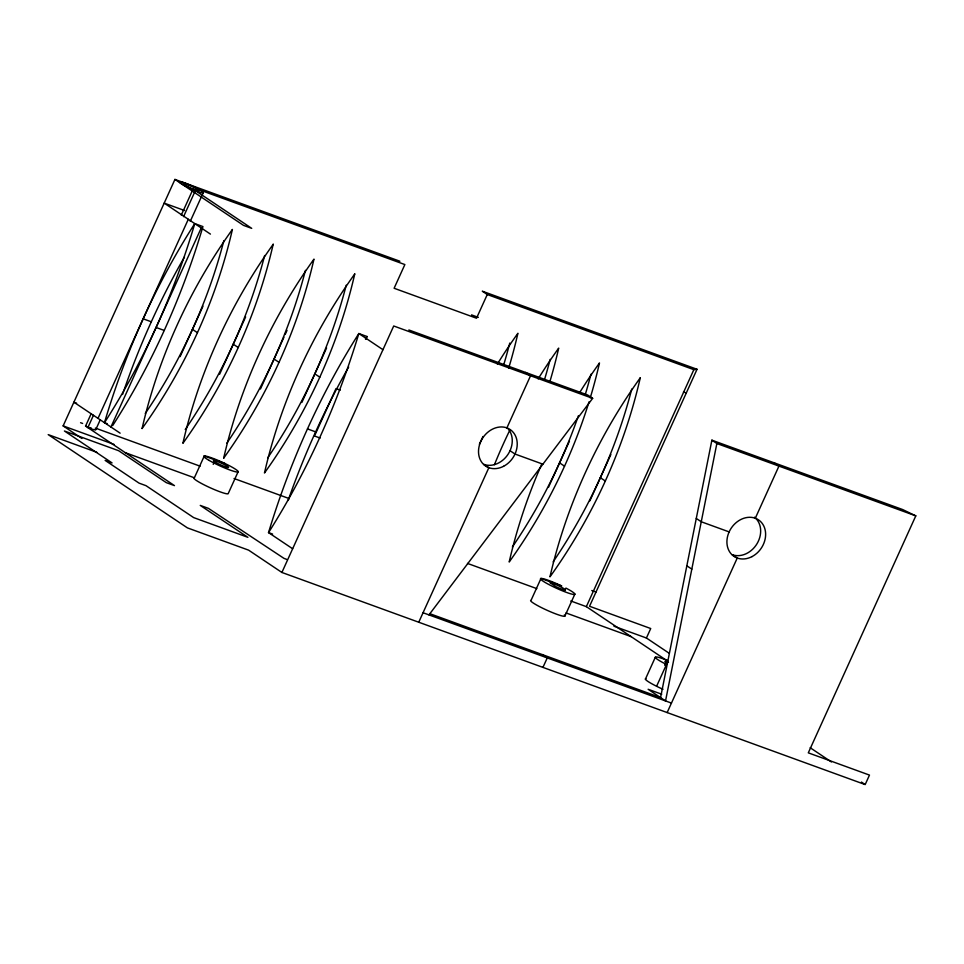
<?xml version="1.0" encoding="UTF-8"?>
<svg xmlns="http://www.w3.org/2000/svg" width="964" height="964" viewBox="0 0 964 964"><rect width="100%" height="100%" fill="white"/><g stroke="black" fill="none" stroke-linecap="round" stroke-linejoin="round"><path stroke-width="1.45" d="M96.87 452.321L48.2 434.619L187.414 527.886L248.592 550.143L281.898 572.459L865.178 784.576L869.48 775.092L808.302 752.848L915.8 515.861L902.666 509.558L711.878 440.174L660.569 697.599L429.619 613.61M711.878 440.174L716.855 443.512L665.534 700.924L648.133 689.272L661.738 694.213M81.892 438.451L63.142 425.895L174.942 179.425L399.891 261.232M286.826 559.457A13.098 1.482 24.4 0 0 283.97 558.361L208.417 508.365L200.259 505.401L247.917 537.334L193.668 517.608L146.01 485.675L139.081 483.145L105.136 460.406L112.065 462.925L64.407 430.992L118.656 450.718L166.314 482.651L174.472 485.615L85.579 426.064L91.17 413.737M181.28 215.105L192.463 190.45M93.46 415.267L87.869 427.594L90.074 428.45A13.098 1.482 24.4 0 0 95.316 428.944M183.57 216.635L195.367 190.607M98.015 418.352L188.305 219.274M95.797 429.583L100.148 419.991M190.245 221.358L203.296 192.595M110.932 427.004L201.235 227.938M180.099 356.632L202.982 306.178M219.647 374.189L245.627 316.927M238.168 471.637L228.287 493.435A18.858 2.133 24.4 0 1 209.248 487.326A18.858 2.133 24.4 0 1 194.379 477.795L204.272 455.996L225.034 463.551M213.225 464.359L214.454 461.636M260.437 389.022L283.934 337.207M285.175 334.484L287.031 330.387M301.84 402.494L326.579 347.956M281.898 572.459L393.71 325.989L592.655 398.349L428.968 614.899M668.92 653.086L646.422 638.011L650.724 628.528L589.546 606.272L697.044 369.284L482.289 291.188L487.266 294.526L476.517 318.228L394.119 288.26L404.868 264.558L196.258 188.703M418.75 622.226L488.844 467.709L483.868 464.383A22.003 18.063 -56.2 0 0 508.329 453.863A22.003 18.063 -56.2 0 0 506.956 427.618M506.895 427.896L530.549 375.755L525.585 372.429M548.432 487.398L569.459 441.042M589.835 500.87L610.863 454.514M564.699 590.812L565.928 588.088A18.858 2.133 24.4 0 1 569.049 593.294A18.858 2.133 24.4 0 1 541.672 580.159A18.858 2.133 24.4 0 1 557.288 583.943L561.747 585.992L540.985 578.448L531.092 600.247A18.858 2.133 24.4 0 0 548.215 610.79A18.858 2.133 24.4 0 0 564.302 614.972M564.988 615.888L574.881 594.077M542.949 667.389L547.251 657.918L542.274 654.58M667.365 660.918L586.353 606.645L693.851 369.658L697.044 369.284M645.398 679.138L655.291 657.34M664.726 665.305L665.955 662.581M656.592 686.26L666.486 664.449L664.244 663.328A18.858 2.133 24.4 0 1 655.387 657.074A18.858 2.133 24.4 0 1 667.642 660.545M667.148 712.565L737.243 558.048L732.266 554.71A22.003 18.063 -56.2 0 0 757.114 543.576A22.003 18.063 -56.2 0 0 754.463 517.186M755.306 518.234L778.948 466.094L773.984 462.768M487.266 294.526L693.851 369.658M184.594 210.538L164.193 203.127L210.429 234.107M471.541 314.891L478.325 317.361M683.476 391.962L686.296 392.987M107.197 423.666L104.474 422.678A451.056 252.544 -70 0 1 194.776 223.612L202.934 226.576A451.056 252.544 -70 0 1 112.631 425.642M408.857 329.977L587.678 395.011L592.655 398.349M716.855 443.512L915.8 515.861M366.175 339.22A468.564 262.353 -70 0 0 366.995 336.508L358.837 333.532A468.564 262.353 -70 0 1 268.534 532.61L292.658 548.757M340.256 390.143L336.014 388.6L314.505 436.005L320.168 438.054M143.154 318.819L151.312 321.783M542.889 464.178L515.005 454.032L510.028 450.706M729.146 531.911L701.25 521.765L696.285 518.439M156.084 327.471L164.242 330.447M307.48 428.908L315.638 431.872M76.614 403.181L73.891 402.193L120.139 433.173M591.776 590.522L595.993 592.053M80.578 422.714L82.615 423.449M95.376 428.088L200.078 466.166M234.035 478.518L289.224 498.581M467.504 563.422L536.827 588.63M570.784 600.982L586.353 606.645M63.142 425.895L113.993 444.38M613.935 626.19L646.422 638.011M125.32 452.694L194.379 477.795M566.013 612.947L631.095 636.626M272.619 534.092L268.534 532.61A468.564 262.353 -70 0 1 358.837 333.532L382.949 349.691M423.051 612.743L671.45 703.081M85.579 426.064L87.278 426.739A8.387 0.952 24.4 0 0 88.929 427.329M193.089 189.077L251.712 228.36L243.555 225.395L174.942 179.425M600.355 477.686L605.32 481.024M559.566 462.853L564.53 466.19M686.838 565.796L691.815 569.134M314.83 373.863L319.807 377.189M274.041 359.03L279.018 362.356M233.252 344.196L238.228 347.522M192.463 329.363L197.439 332.688M810.182 747.727L831.426 761.958M861.43 782.057L863.937 783.732M663.003 689.284A18.858 2.133 24.4 0 1 658.533 687.224L654.351 685.127A18.858 2.133 24.4 0 1 645.88 678.74M667.209 663.353A8.387 0.952 24.4 0 1 668.498 662.292M346.233 285.187A468.564 384.588 -56.2 0 1 267.618 458.008M305.443 270.354A468.564 384.588 -56.2 0 1 226.829 443.175M264.654 255.52A468.564 384.588 -56.2 0 1 185.245 429.51M223.865 240.687A468.564 384.588 -56.2 0 1 145.251 413.508M541.828 463.937A468.564 384.588 -56.2 0 0 509.185 562.012A468.564 384.588 -56.2 0 0 589.028 401.831M579.701 392.517A468.564 384.588 -56.2 0 1 599.488 362.946A468.564 384.588 -56.2 0 1 590.245 397.831M494.436 464.696A468.564 384.588 -56.2 0 1 509.98 429.848M538.153 378.888A468.564 384.588 -56.2 0 1 558.698 348.112A468.564 384.588 -56.2 0 1 549.866 381.66M497.364 364.055A468.564 384.588 -56.2 0 1 517.909 333.279A468.564 384.588 -56.2 0 1 508.679 368.164M482.964 436.523A468.564 384.588 -56.2 0 1 479.397 444.223M590.968 374.189A468.564 384.588 -56.2 0 1 585.281 394.505M578.376 415.785A468.564 384.588 -56.2 0 1 512.354 547.01M631.757 389.022A468.564 384.588 -56.2 0 1 553.143 561.843M550.179 359.355A468.564 384.588 -56.2 0 1 544.491 379.671M509.763 343.064A468.564 384.588 -56.2 0 1 503.702 364.838M288.14 500.437A468.564 262.353 -70 0 1 348.667 367.031M365.428 338.991A468.564 262.353 -70 0 1 366.995 336.508M194.776 223.612A451.056 252.544 -70 0 1 104.474 422.678M122.536 394.481A451.056 252.544 -70 0 1 184.473 256.978M91.11 427.847A8.387 0.952 24.4 0 1 90.242 427.703M550.263 582.895L555.891 586.666A8.387 0.952 24.4 0 0 565.121 590.028A8.387 0.952 24.4 0 0 559.494 586.257A8.387 0.952 24.4 0 0 550.263 582.895M197.572 191.462L194.728 190.354A13.098 1.482 24.4 0 1 179.75 181.726A13.098 1.482 24.4 0 1 199.596 189.8L201.56 191.005A13.098 1.482 24.4 0 1 197.572 191.462M194.776 189.751L192.896 189.004A8.387 0.952 24.4 0 1 185.642 185.437L184.522 184.714A8.387 0.952 24.4 0 1 186.281 184.257A8.387 0.952 24.4 0 1 195.572 188.305L198.198 189.884A8.387 0.952 24.4 0 1 194.776 189.751M215.707 462.407A8.387 0.952 24.4 0 0 228.408 467.576A8.387 0.952 24.4 0 0 218.828 462.057A8.387 0.952 24.4 0 0 215.707 462.407M640.277 377.78A468.564 384.588 -56.2 0 0 549.974 576.846A468.564 384.588 -56.2 0 0 640.277 377.78M354.752 273.945A468.564 384.588 -56.2 0 0 264.461 473.011A468.564 384.588 -56.2 0 0 354.752 273.945M223.672 458.177A468.564 384.588 -56.2 0 0 313.975 259.111A468.564 384.588 -56.2 0 0 223.672 458.177M273.186 244.278A468.564 384.588 -56.2 0 0 182.883 443.344A468.564 384.588 -56.2 0 0 273.186 244.278M142.094 428.51A468.564 384.588 -56.2 0 0 232.396 229.444A468.564 384.588 -56.2 0 0 142.094 428.51M209.116 460.406A18.858 2.133 24.4 0 0 237.698 472.023A18.858 2.133 24.4 0 0 216.141 459.599A18.858 2.133 24.4 0 0 209.116 460.406M503.594 466.287A22.003 18.063 -56.2 0 0 511.028 430.185A22.003 18.063 -56.2 0 0 478.988 446.935A22.003 18.063 -56.2 0 0 503.594 466.287M752.004 556.614A22.003 18.063 -56.2 0 0 759.427 520.524A22.003 18.063 -56.2 0 0 727.386 537.273A22.003 18.063 -56.2 0 0 752.004 556.614"/></g></svg>
